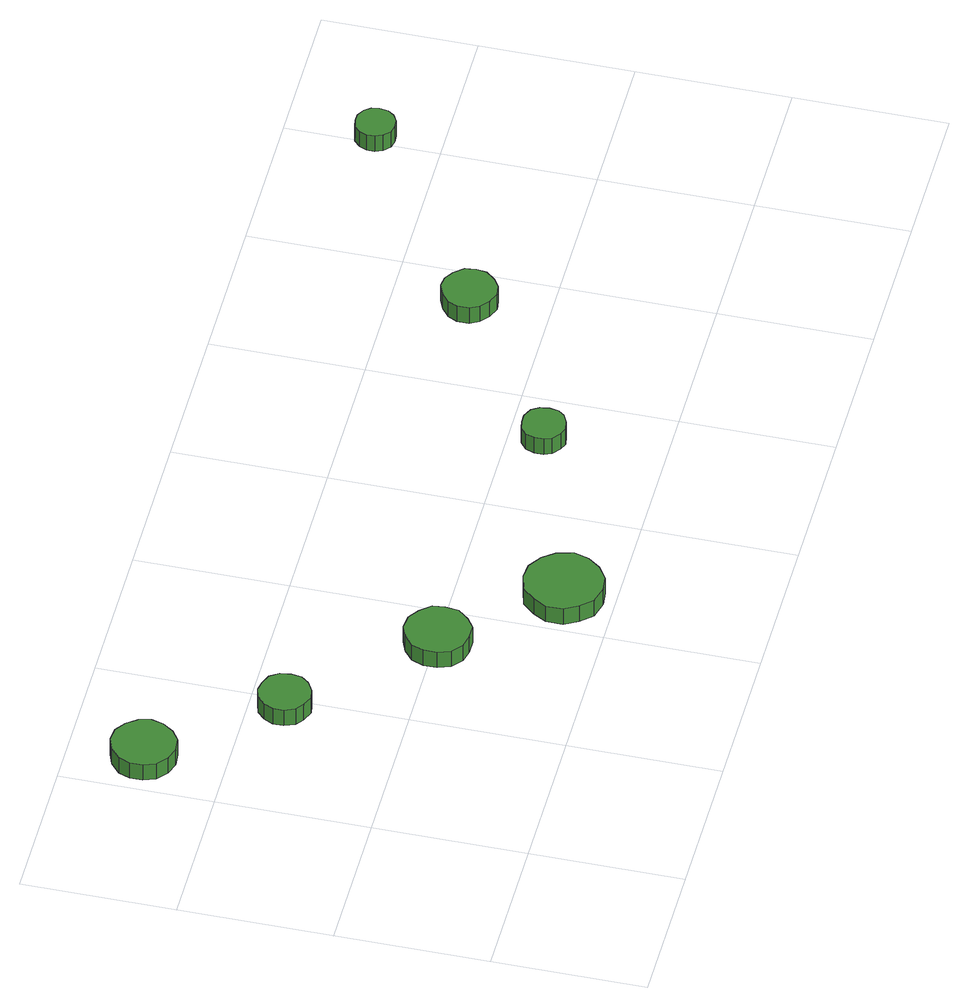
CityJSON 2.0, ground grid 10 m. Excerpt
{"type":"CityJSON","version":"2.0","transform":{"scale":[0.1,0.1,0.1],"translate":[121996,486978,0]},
"CityObjects":{
"tree1":{"type":"SolitaryVegetationObject","attributes":{"function":"something"},"geometry":[{"type":"MultiSurface","lod":"1","boundaries":[[[0,1,2,3,4,5,6,7,8,9,10,11,12,13,14]],[[15,16,17,18,19,20,21,22,23,24,25,26,27,28,29]],[[0,29,28,1]],[[1,28,27,2]],[[2,27,26,3]],[[3,26,25,4]],[[4,25,24,5]],[[5,24,23,6]],[[6,23,22,7]],[[7,22,21,8]],[[8,21,20,9]],[[9,20,19,10]],[[10,19,18,11]],[[11,18,17,12]],[[12,17,16,13]],[[13,16,15,14]],[[14,15,29,0]]]}]},
"tree2":{"type":"SolitaryVegetationObject","attributes":{"function":"something"},"geometry":[{"type":"MultiSurface","lod":"1","boundaries":[[[30,31,32,33,34,35,36,37,38,39,40,41,42,43,44]],[[45,46,47,48,49,50,51,52,53,54,55,56,57,58,59]],[[30,59,58,31]],[[31,58,57,32]],[[32,57,56,33]],[[33,56,55,34]],[[34,55,54,35]],[[35,54,53,36]],[[36,53,52,37]],[[37,52,51,38]],[[38,51,50,39]],[[39,50,49,40]],[[40,49,48,41]],[[41,48,47,42]],[[42,47,46,43]],[[43,46,45,44]],[[44,45,59,30]]]}]},
"tree3":{"type":"SolitaryVegetationObject","attributes":{"function":"something"},"geometry":[{"type":"MultiSurface","lod":"1","boundaries":[[[60,61,62,63,64,65,66,67,68,69,70,71,72,73,74]],[[75,76,77,78,79,80,81,82,83,84,85,86,87,88,89]],[[60,89,88,61]],[[61,88,87,62]],[[62,87,86,63]],[[63,86,85,64]],[[64,85,84,65]],[[65,84,83,66]],[[66,83,82,67]],[[67,82,81,68]],[[68,81,80,69]],[[69,80,79,70]],[[70,79,78,71]],[[71,78,77,72]],[[72,77,76,73]],[[73,76,75,74]],[[74,75,89,60]]]}]},
"tree4":{"type":"SolitaryVegetationObject","attributes":{"function":"something"},"geometry":[{"type":"MultiSurface","lod":"1","boundaries":[[[90,91,92,93,94,95,96,97,98,99,100,101,102,103,104]],[[105,106,107,108,109,110,111,112,113,114,115,116,117,118,119]],[[90,119,118,91]],[[91,118,117,92]],[[92,117,116,93]],[[93,116,115,94]],[[94,115,114,95]],[[95,114,113,96]],[[96,113,112,97]],[[97,112,111,98]],[[98,111,110,99]],[[99,110,109,100]],[[100,109,108,101]],[[101,108,107,102]],[[102,107,106,103]],[[103,106,105,104]],[[104,105,119,90]]]}]},
"tree5":{"type":"SolitaryVegetationObject","attributes":{"function":"something"},"geometry":[{"type":"MultiSurface","lod":"1","boundaries":[[[120,121,122,123,124,125,126,127,128,129,130,131,132,133,134]],[[135,136,137,138,139,140,141,142,143,144,145,146,147,148,149]],[[120,149,148,121]],[[121,148,147,122]],[[122,147,146,123]],[[123,146,145,124]],[[124,145,144,125]],[[125,144,143,126]],[[126,143,142,127]],[[127,142,141,128]],[[128,141,140,129]],[[129,140,139,130]],[[130,139,138,131]],[[131,138,137,132]],[[132,137,136,133]],[[133,136,135,134]],[[134,135,149,120]]]}]},
"tree6":{"type":"SolitaryVegetationObject","attributes":{"function":"something"},"geometry":[{"type":"MultiSurface","lod":"1","boundaries":[[[150,151,152,153,154,155,156,157,158,159,160,161,162,163,164]],[[165,166,167,168,169,170,171,172,173,174,175,176,177,178,179]],[[150,179,178,151]],[[151,178,177,152]],[[152,177,176,153]],[[153,176,175,154]],[[154,175,174,155]],[[155,174,173,156]],[[156,173,172,157]],[[157,172,171,158]],[[158,171,170,159]],[[159,170,169,160]],[[160,169,168,161]],[[161,168,167,162]],[[162,167,166,163]],[[163,166,165,164]],[[164,165,179,150]]]}]},
"tree7":{"type":"SolitaryVegetationObject","attributes":{"function":"something"},"geometry":[{"type":"MultiSurface","lod":"1","boundaries":[[[180,181,182,183,184,185,186,187,188,189,190,191,192,193,194]],[[195,196,197,198,199,200,201,202,203,204,205,206,207,208,209]],[[180,209,208,181]],[[181,208,207,182]],[[182,207,206,183]],[[183,206,205,184]],[[184,205,204,185]],[[185,204,203,186]],[[186,203,202,187]],[[187,202,201,188]],[[188,201,200,189]],[[189,200,199,190]],[[190,199,198,191]],[[191,198,197,192]],[[192,197,196,193]],[[193,196,195,194]],[[194,195,209,180]]]}]}
},
"vertices":[
[50,252,15],[48,260,15],[43,267,15],[36,272,15],[27,273,15],[19,270,15],[12,264,15],[9,256,15],[9,248,15],[12,240,15],[19,234,15],[27,231,15],[36,232,15],[43,237,15],[48,244,15],[48,244,2],[43,237,2],[36,232,2],[27,231,2],[19,234,2],[12,240,2],[9,248,2],[9,256,2],[12,264,2],[19,270,2],[27,273,2],[36,272,2],[43,267,2],[48,260,2],[50,252,2],
[108,177,17],[107,184,17],[103,190,17],[96,193,17],[90,194,17],[83,192,17],[78,187,17],[75,181,17],[75,174,17],[78,167,17],[83,163,17],[90,160,17],[96,161,17],[103,165,17],[107,170,17],[107,170,4],[103,165,4],[96,161,4],[90,160,4],[83,163,4],[78,167,4],[75,174,4],[75,181,4],[78,187,4],[83,192,4],[90,194,4],[96,193,4],[103,190,4],[107,184,4],[108,177,4],
[187,98,19],[186,106,19],[180,113,19],[173,118,19],[164,119,19],[156,116,19],[149,110,19],[146,102,19],[146,93,19],[149,85,19],[156,79,19],[164,77,19],[173,77,19],[180,82,19],[186,89,19],[186,89,6],[180,82,6],[173,77,6],[164,77,6],[156,79,6],[149,85,6],[146,93,6],[146,102,6],[149,110,6],[156,116,6],[164,119,6],[173,118,6],[180,113,6],[186,106,6],[187,98,6],
[251,31,21],[248,42,21],[242,50,21],[233,56,21],[223,57,21],[212,54,21],[205,46,21],[200,37,21],[200,26,21],[205,17,21],[212,9,21],[223,6,21],[233,7,21],[242,13,21],[248,21,21],[248,21,8],[242,13,8],[233,7,8],[223,6,8],[212,9,8],[205,17,8],[200,26,8],[200,37,8],[205,46,8],[212,54,8],[223,57,8],[233,56,8],[242,50,8],[248,42,8],[251,31,8],
[373,76,22],[372,82,22],[369,87,22],[363,90,22],[357,90,22],[352,89,22],[347,85,22],[345,79,22],[345,73,22],[347,68,22],[352,64,22],[357,62,22],[363,63,22],[369,66,22],[372,70,22],[372,70,9],[369,66,9],[363,63,9],[357,62,9],[352,64,9],[347,68,9],[345,73,9],[345,79,9],[347,85,9],[352,89,9],[357,90,9],[363,90,9],[369,87,9],[372,82,9],[373,76,9],
[486,150,20],[485,157,20],[480,163,20],[474,167,20],[467,168,20],[460,165,20],[454,160,20],[451,154,20],[451,146,20],[454,140,20],[460,135,20],[467,132,20],[474,133,20],[480,137,20],[485,143,20],[485,143,7],[480,137,7],[474,133,7],[467,132,7],[460,135,7],[454,140,7],[451,146,7],[451,154,7],[454,160,7],[460,165,7],[467,168,7],[474,167,7],[480,163,7],[485,157,7],[486,150,7],
[613,242,20],[612,247,20],[609,251,20],[604,254,20],[599,254,20],[594,253,20],[590,249,20],[588,244,20],[588,239,20],[590,234,20],[594,230,20],[599,229,20],[604,229,20],[609,232,20],[612,236,20],[612,236,7],[609,232,7],[604,229,7],[599,229,7],[594,230,7],[590,234,7],[588,239,7],[588,244,7],[590,249,7],[594,253,7],[599,254,7],[604,254,7],[609,251,7],[612,247,7],[613,242,7]
]}
